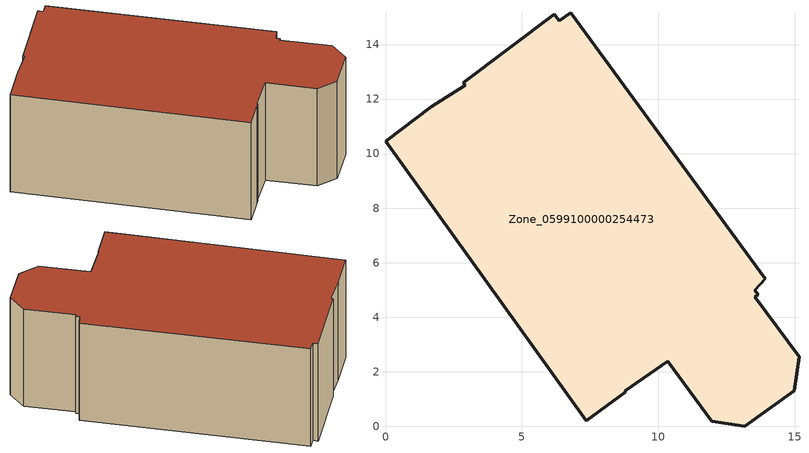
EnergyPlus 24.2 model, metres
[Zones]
Zone_0599100000254473
 floor ground (C_G): 10.35,2.38 8.8,1.29 8.79,1.24 8.59,1.09 7.37,0.19 0,10.44 1.68,11.71 2.92,12.51 2.85,12.59 6.2,15.1 6.37,14.87 6.79,15.16 13.93,5.41 13.54,5 13.66,4.83 13.55,4.74 15.16,2.54 14.98,1.3 13.18,0 11.97,0.18 z0
 wall outside (C_F): 13.18,0 14.98,1.3 15.16,2.54 13.55,4.74 13.66,4.83 13.54,5 13.93,5.41 6.79,15.16 6.37,14.87 6.2,15.1 2.85,12.59 2.92,12.51 1.68,11.71 0,10.44 7.37,0.19 8.59,1.09 8.79,1.24 8.8,1.29 10.35,2.38 11.97,0.18 13.18,0 z0:6.03
 roof outside (C_R): 8.8,1.29 10.35,2.38 11.97,0.18 13.18,0 14.98,1.3 15.16,2.54 13.55,4.74 13.66,4.83 13.54,5 13.93,5.41 6.79,15.16 6.37,14.87 6.2,15.1 2.85,12.59 2.92,12.51 1.68,11.71 0,10.44 7.37,0.19 8.59,1.09 8.79,1.24 z6.03
[BUILDING]
Pand.0599100000254473: North Axis=0; Terrain=City; Loads Convergence Tolerance Value=0.04; Temperature Convergence Tolerance Value=0.4; Solar Distribution=FullExterior; Maximum Number of Warmup Days=25; Minimum Number of Warmup Days=1
[Site:Location]
Rotterdam.The.Hague.AP_ZH_NLD Design_Conditions: Latitude=51.96; Longitude=4.45; Time Zone=1; Elevation=-4.5
[SITE:GROUNDTEMPERATURE:BUILDINGSURFACE]
18, 18, 18, 18, 18, 18, 18, 18, 18, 18, 18, 18
[MATERIAL] Thermal Absorptance=0.9; Solar Absorptance=0.7; Visible Absorptance=0.7
Name | Roughness | Thickness | Conductivity | Density | Specific Heat
G.D.1975-1991 | MediumSmooth | 0.15 | 0.288461 | 540 | 1210
F.D.1975-1991 | Rough | 0.3 | 0.230769 | 1920 | 840
R.D.1975-1991 | MediumRough | 0.2 | 0.153846 | 1500 | 1000
[CONSTRUCTION]
C_G: G.D.1975-1991
C_F: F.D.1975-1991
C_R: R.D.1975-1991
[ZONE]
Zone_0599100000254473: Type=1; Multiplier=1; Ceiling Height=Autocalculate; Volume=Autocalculate; Floor Area=autocalculate; Part of Total Floor Area=Yes
[ZONEINFILTRATION:DESIGNFLOWRATE]
Infil_Zone_0599100000254473: Zone or ZoneList or Space or SpaceList=Zone_0599100000254473; Schedule=AlwaysOn; Design Flow Rate Calculation Method=Flow/Area; Flow Rate per Floor Area=0.0042; Constant Term Coefficient=1; Temperature Term Coefficient=0; Velocity Term Coefficient=0; Velocity Squared Term Coefficient=0
[HVACTEMPLATE:ZONE:IDEALLOADSAIRSYSTEM]
Zone_0599100000254473: Maximum Heating Supply Air Temperature=50; Minimum Cooling Supply Air Temperature=13; Maximum Heating Supply Air Humidity Ratio=0.0156; Minimum Cooling Supply Air Humidity Ratio=0.0077; Heating Limit=NoLimit; Cooling Limit=NoLimit; Dehumidification Control Type=ConstantSensibleHeatRatio; Cooling Sensible Heat Ratio=0.7; Dehumidification Setpoint=60; Humidification Control Type=None; Humidification Setpoint=30; Outdoor Air Method=None; Outdoor Air Flow Rate per Person=0.00944; Outdoor Air Flow Rate per Zone Floor Area=0; Outdoor Air Flow Rate per Zone=0; Demand Controlled Ventilation Type=None; Outdoor Air Economizer Type=NoEconomizer; Heat Recovery Type=None; Sensible Heat Recovery Effectiveness=0.7; Latent Heat Recovery Effectiveness=0.65
[ZONECONTROL:THERMOSTAT]
ThermostatControl_Zone_0599100000254473: Zone or ZoneList=Zone_0599100000254473; Control Type Schedule=DualSetpointControlType; Control 1=Thermostat_Zone_0599100000254473; Temperature Difference Between Cutout And Setpoint=0
[THERMOSTATSETPOINT:DUALSETPOINT]
Thermostat_Zone_0599100000254473: Heating Setpoint Temperature Schedule=HeatingSetpoint_Zone_0599100000254473; Cooling Setpoint Temperature Schedule=CoolingSetpoint_Zone_0599100000254473
[SCHEDULE:COMPACT]
HeatingSetpoint_Zone_0599100000254473: Through: 12/31, For: AllDays, Until: 24:00, 21
CoolingSetpoint_Zone_0599100000254473: Through: 12/31, For: AllDays, Until: 24:00, 24
DualSetpointControlType: Through: 12/31, For: AllDays, Until: 24:00, 4
AlwaysOn: Through: 12/31, For: AllDays, Until: 24:00, 1
